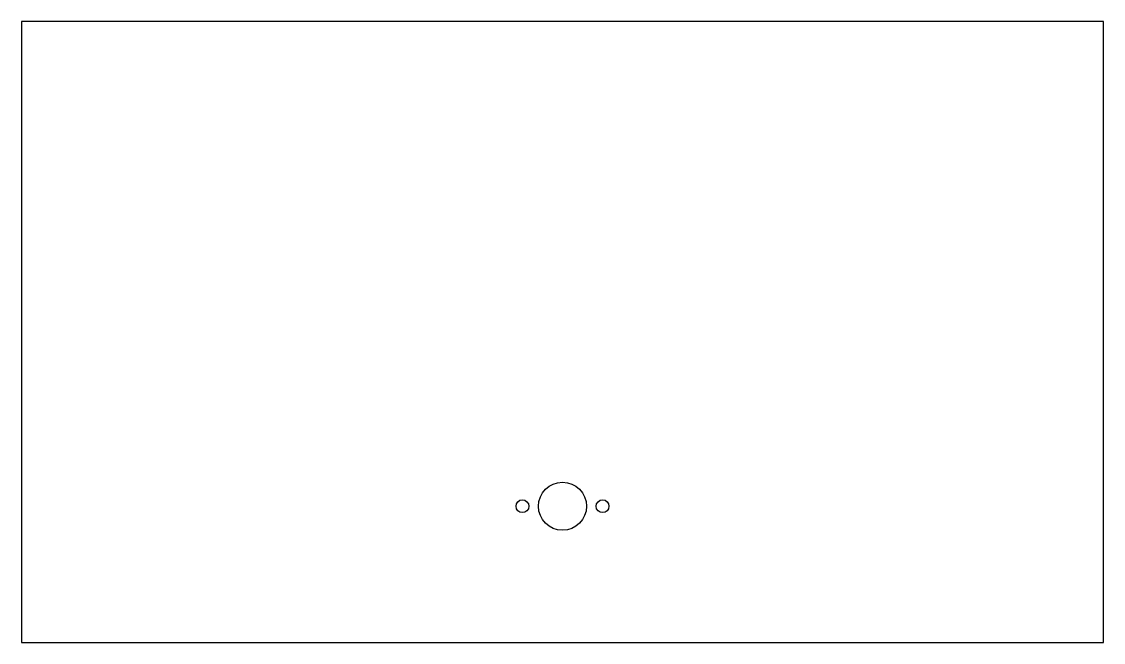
# Model space of a CAD drawing. Header units: millimetres. Extents: x 2309 to 2579, y -489 to -334.
import ezdxf

# ---------------------------------------------------------------- set-up
doc = ezdxf.new("R2010")
doc.units = ezdxf.units.MM

msp = doc.modelspace()

# ---------------------------------------------------------------- linework, layer by layer
msp.add_line((2579.31, -488.75), (2579.31, -338.75))
msp.add_lwpolyline([(2309.31, -488.75), (2579.31, -488.75), (2579.31, -333.75), (2309.31, -333.75)], close=True)
for centre, radius in [((2444.31, -454.75), 6), ((2434.31, -454.75), 1.6), ((2454.31, -454.75), 1.6)]:
    msp.add_circle(centre, radius)

doc.saveas('drawing.dxf')
